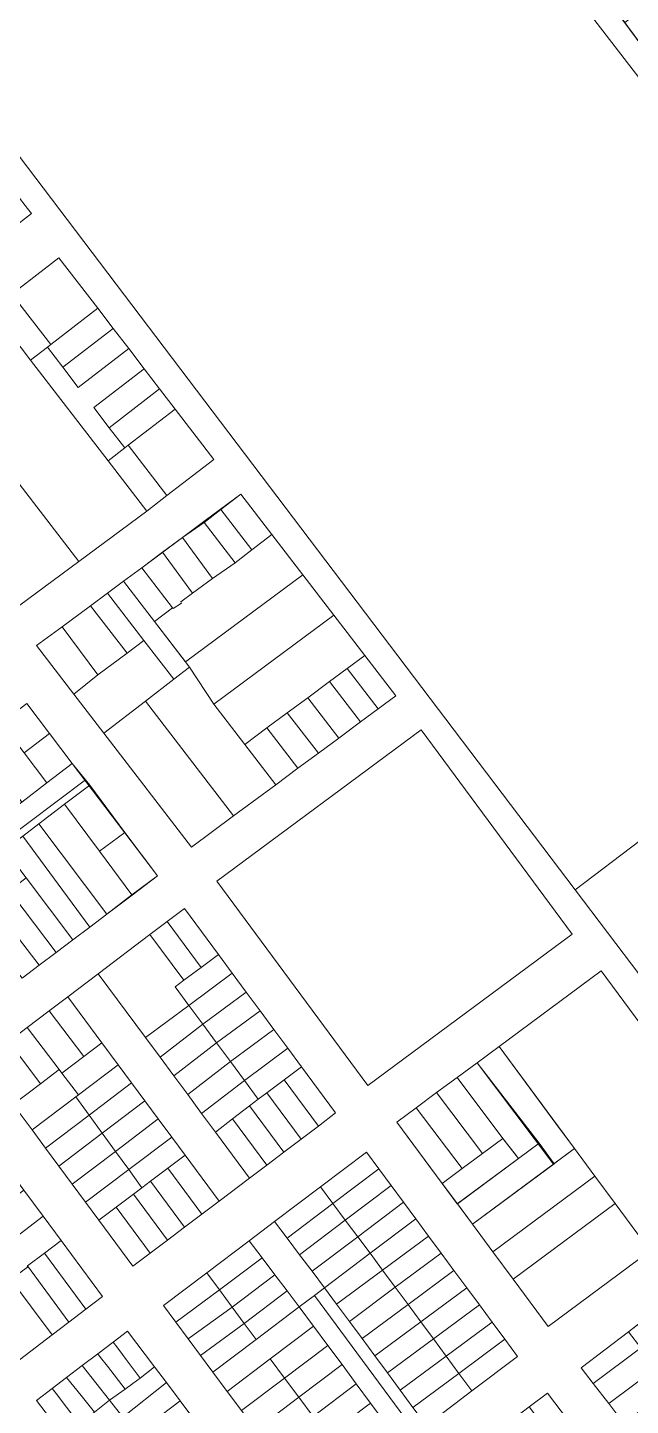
# Model space of a CAD drawing. Header units: metres. Extents: x 3873 to 16340, y -5213 to 3289.
# Drawn here: x 4727 to 5011, y 1170 to 1820 of the extents above; entities that cross this region are included whole.
import ezdxf

# ---------------------------------------------------------------- set-up
doc = ezdxf.new("R2010")
doc.units = ezdxf.units.M
for name, color, linetype, lineweight, plot in [('CONTEXTO-MANZANAS', 8, 'Continuous', 0, False), ('CONTEXTO-PARCELAS', 9, 'Continuous', 0, False), ('LIMITE-INTERVENCION', 30, 'Continuous', 0, False), ('MANZANAS-PROPUESTAS', 33, 'Continuous', 0, False), ('SECTORES', 1, 'Continuous', 0, False)]:
    doc.layers.add(name, color=color, linetype=linetype, lineweight=lineweight, plot=plot)

msp = doc.modelspace()

# ---------------------------------------------------------------- linework, layer by layer
at = {"layer": 'CONTEXTO-MANZANAS'}
for points in [[(4728.49, 1732.27), (4719.21, 1725.06), (4710.92, 1718.62), (4702.63, 1712.18), (4694.34, 1705.74), (4685.06, 1698.53), (4683.22, 1700.9), (4671.26, 1716.3), (4672.45, 1722.92), (4662.32, 1735.95), (4652.2, 1748.98), (4645.45, 1757.67), (4638.71, 1766.36), (4631.96, 1775.04), (4625.25, 1775.53), (4613.28, 1790.93), (4611.44, 1793.3), (4620.72, 1800.51), (4629.01, 1806.95), (4637.31, 1813.39), (4645.6, 1819.83), (4654.88, 1827.04)], [(4656.72, 1824.67), (4671.44, 1805.72), (4678.19, 1797.03), (4684.94, 1788.34), (4691.68, 1779.65), (4698.43, 1770.97), (4705.18, 1762.28), (4711.93, 1753.59), (4726.65, 1734.64), (4728.49, 1732.27)], [(4677.66, 1663.1), (4709.81, 1686.91), (4719.32, 1694.23), (4741.51, 1711.31), (4759.81, 1687.54), (4767.13, 1678.03), (4774.45, 1668.52), (4781.77, 1659.01), (4789.08, 1649.5), (4796.4, 1639.99), (4814.7, 1616.22), (4792.51, 1599.14), (4783.01, 1591.82), (4750.88, 1568.01), (4718.72, 1544.23), (4645.5, 1639.32), (4677.66, 1663.1)], [(4799.88, 1579.38), (4810.63, 1587.35), (4827.41, 1599.76), (4842.03, 1580.76), (4856.69, 1561.73), (4871.35, 1542.7), (4885.97, 1523.7), (4900.63, 1504.66), (4892.31, 1498.51), (4884, 1492.36), (4873.67, 1484.72), (4864.02, 1477.58), (4854.38, 1470.45), (4843.91, 1462.7), (4824.03, 1447.98), (4804.16, 1433.26), (4762.75, 1487.03), (4748.59, 1505.41), (4730.94, 1528.35), (4743, 1537.27), (4756.38, 1547.18), (4764.42, 1553.14), (4772.02, 1558.77), (4780.59, 1565.11), (4799.88, 1579.38)], [(4726.28, 1501.08), (4737.02, 1486.92), (4747.75, 1472.76), (4753.78, 1464.79), (4757.16, 1460.32), (4788, 1419.63), (4776.03, 1410.6), (4764.06, 1401.54), (4756.1, 1395.51), (4748.1, 1389.48), (4740.13, 1383.48), (4732.16, 1377.45), (4724.16, 1371.41)], [(4887.47, 1320.76), (4816.06, 1417.2), (4912.53, 1488.6), (4983.91, 1392.13), (4887.47, 1320.76)], [(4726.58, 1348.16), (4736.95, 1356), (4745.73, 1362.63), (4760.09, 1373.48), (4784.51, 1391.93), (4792.65, 1398.08), (4800.78, 1404.23), (4816.85, 1382.53), (4823.39, 1373.68), (4829.94, 1364.84), (4836.48, 1356), (4843.02, 1347.16), (4849.57, 1338.32), (4856.11, 1329.48), (4872.19, 1307.76), (4864.05, 1301.61), (4855.91, 1295.46), (4847.77, 1289.32), (4839.63, 1283.17), (4831.49, 1277.02), (4817.13, 1266.17), (4808.99, 1260.03), (4800.85, 1253.88), (4792.71, 1247.73), (4784.57, 1241.59), (4776.44, 1235.45), (4760.38, 1257.14), (4754.07, 1265.66), (4747.76, 1274.18), (4741.45, 1282.7), (4735.14, 1291.22), (4728.84, 1299.74), (4719.91, 1311.79)], [(4938.97, 1331.48), (4949.35, 1339.16), (4997.56, 1374.85), (5068.94, 1278.41), (5020.72, 1242.73), (4972.5, 1207.01), (4956.01, 1229.3), (4946.39, 1242.29), (4936.78, 1255.26), (4927.85, 1267.35), (4918.94, 1279.35), (4901.1, 1303.48), (4910.22, 1310.23), (4919.88, 1317.38), (4929.53, 1324.51), (4938.97, 1331.48)], [(4689, 1319.95), (4707.19, 1295.38), (4715.75, 1283.79), (4724.97, 1271.35), (4734.1, 1259.04), (4742.56, 1247.6), (4762.08, 1221.17), (4754.14, 1215.13), (4746.19, 1209.07), (4738.24, 1203.02), (4722.87, 1191.32), (4714.92, 1185.26), (4706.96, 1179.2), (4690.68, 1166.81)], [(4790.97, 1216.95), (4811.32, 1232.32), (4831.36, 1247.46), (4843.34, 1256.51), (4865.03, 1272.9), (4886.72, 1289.29), (4892.55, 1281.42), (4898.38, 1273.54), (4904.22, 1265.67), (4910.05, 1257.8), (4916.07, 1249.66), (4922.08, 1241.54), (4928.09, 1233.42), (4934.09, 1225.3), (4940.1, 1217.18), (4946.11, 1209.06), (4952.12, 1200.94), (4958.13, 1192.82), (4936.58, 1176.55), (4915.03, 1160.28)], [(4827.71, 1167.29), (4820.98, 1176.38), (4814.27, 1185.45), (4808.44, 1193.33), (4802.62, 1201.2), (4796.79, 1209.07), (4790.97, 1216.95)], [(5014.38, 1153.34), (5008.29, 1161.28), (5001.16, 1170.59), (4993.86, 1180.11), (4988.22, 1187.48), (5010.45, 1204.5), (5021.12, 1212.68)], [(4743.63, 1155.32), (4730.97, 1172.1), (4738.35, 1177.76), (4745.16, 1182.95), (4752.5, 1188.54), (4759.85, 1194.13), (4767.1, 1199.66), (4773.94, 1204.82)], [(4773.94, 1204.82), (4786.66, 1187.95), (4792.25, 1180.54), (4798.78, 1171.88), (4804.81, 1163.88)], [(4972.22, 1175.49), (4988.59, 1154.02), (4995.26, 1145.27), (5001.93, 1136.53), (5008.6, 1127.78), (5015.27, 1119.03), (5021.94, 1110.28), (5028.62, 1101.53), (5044.99, 1080.06), (5032.98, 1071.06), (5023.38, 1063.86), (5013.78, 1056.66), (5001.78, 1047.67), (4985.41, 1069.14), (4978.74, 1077.88), (4972.07, 1086.63), (4955.87, 1107.89), (4945.38, 1121.64), (4929.01, 1143.11), (4937.65, 1149.59), (4946.29, 1156.07), (4954.94, 1162.54), (4963.58, 1169.02), (4972.22, 1175.49)]]:
    msp.add_lwpolyline(points, dxfattribs=at)
at = {"layer": 'CONTEXTO-PARCELAS'}
for points in [[(5433.14, 1255.28), (5367.5, 1248.71), (5355.98, 1237.96), (5237.54, 1399.27), (5138.81, 1529.45), (4985.3, 1413.03), (4669.36, 1829.58), (4872.95, 1981.11), (5433.14, 1255.28)], [(5433.14, 1255.28), (5367.5, 1248.71), (5355.98, 1237.96), (5237.54, 1399.27), (5138.81, 1529.45), (4985.3, 1413.03), (4669.36, 1829.58), (4872.95, 1981.11), (5433.14, 1255.28)], [(5433.14, 1255.28), (5367.5, 1248.71), (5355.98, 1237.96), (5237.54, 1399.27), (5138.81, 1529.45), (4985.3, 1413.03), (4669.36, 1829.58), (4872.95, 1981.11), (5433.14, 1255.28)], [(4719.32, 1694.23), (4741.51, 1711.31), (4759.81, 1687.54), (4737.62, 1670.46), (4719.32, 1694.23)], [(4719.32, 1694.23), (4741.51, 1711.31), (4759.81, 1687.54), (4737.62, 1670.46), (4719.32, 1694.23)], [(4719.32, 1694.23), (4737.62, 1670.46), (4736.03, 1669.24), (4728.11, 1663.14), (4709.81, 1686.92), (4719.32, 1694.23)], [(4719.32, 1694.23), (4737.62, 1670.46), (4736.03, 1669.24), (4728.11, 1663.14), (4709.81, 1686.92), (4719.32, 1694.23)], [(4677.66, 1663.1), (4709.81, 1686.91), (4728.11, 1663.14), (4764.71, 1615.6), (4783.01, 1591.82), (4750.88, 1568.01), (4677.66, 1663.1)], [(4677.66, 1663.1), (4709.81, 1686.91), (4728.11, 1663.14), (4764.71, 1615.6), (4783.01, 1591.82), (4750.88, 1568.01), (4677.66, 1663.1)], [(4767.13, 1678.03), (4743.35, 1659.73), (4736.03, 1669.24), (4737.62, 1670.46), (4759.81, 1687.54), (4767.13, 1678.03)], [(4767.13, 1678.03), (4743.35, 1659.73), (4736.03, 1669.24), (4737.62, 1670.46), (4759.81, 1687.54), (4767.13, 1678.03)], [(4774.45, 1668.52), (4750.67, 1650.22), (4743.35, 1659.73), (4767.13, 1678.03), (4774.45, 1668.52)], [(4774.45, 1668.52), (4750.67, 1650.22), (4743.35, 1659.73), (4767.13, 1678.03), (4774.45, 1668.52)], [(4781.77, 1659.01), (4757.99, 1640.71), (4765.31, 1631.2), (4772.63, 1621.69), (4764.71, 1615.6), (4728.11, 1663.14), (4736.03, 1669.24), (4743.35, 1659.73), (4750.67, 1650.22), (4774.45, 1668.52), (4781.77, 1659.01)], [(4781.77, 1659.01), (4757.99, 1640.71), (4765.31, 1631.2), (4772.63, 1621.69), (4764.71, 1615.6), (4728.11, 1663.14), (4736.03, 1669.24), (4743.35, 1659.73), (4750.67, 1650.22), (4774.45, 1668.52), (4781.77, 1659.01)], [(4718.72, 1544.23), (4645.5, 1639.32), (4677.66, 1663.1), (4750.88, 1568.01), (4718.72, 1544.23)], [(4718.72, 1544.23), (4645.5, 1639.32), (4677.66, 1663.1), (4750.88, 1568.01), (4718.72, 1544.23)], [(4789.08, 1649.5), (4765.31, 1631.2), (4757.99, 1640.71), (4781.77, 1659.01), (4789.08, 1649.5)], [(4789.08, 1649.5), (4765.31, 1631.2), (4757.99, 1640.71), (4781.77, 1659.01), (4789.08, 1649.5)], [(4796.4, 1639.99), (4774.22, 1622.91), (4772.63, 1621.69), (4765.31, 1631.2), (4789.08, 1649.5), (4796.4, 1639.99)], [(4796.4, 1639.99), (4774.22, 1622.91), (4772.63, 1621.69), (4765.31, 1631.2), (4789.08, 1649.5), (4796.4, 1639.99)], [(4774.22, 1622.91), (4796.4, 1639.99), (4814.7, 1616.22), (4792.51, 1599.14), (4774.22, 1622.91)], [(4774.22, 1622.91), (4796.4, 1639.99), (4814.7, 1616.22), (4792.51, 1599.14), (4774.22, 1622.91)], [(4774.22, 1622.91), (4792.51, 1599.14), (4783.01, 1591.82), (4764.71, 1615.6), (4772.63, 1621.69), (4774.22, 1622.91)], [(4774.22, 1622.91), (4792.51, 1599.14), (4783.01, 1591.82), (4764.71, 1615.6), (4772.63, 1621.69), (4774.22, 1622.91)], [(4818, 1592.52), (4827.4, 1599.76), (4842.05, 1580.74), (4832.64, 1573.5), (4818, 1592.52)], [(4818, 1592.52), (4827.4, 1599.76), (4842.05, 1580.74), (4832.64, 1573.5), (4818, 1592.52)], [(4810.08, 1586.42), (4818, 1592.52), (4832.64, 1573.5), (4824.72, 1567.4), (4810.08, 1586.42)], [(4810.08, 1586.42), (4818, 1592.52), (4832.64, 1573.5), (4824.72, 1567.4), (4810.08, 1586.42)], [(4804.65, 1553.08), (4814.06, 1560.04), (4824.72, 1567.4), (4832.64, 1573.5), (4842.05, 1580.74), (4856.69, 1561.73), (4801.29, 1520.74), (4786.64, 1539.77), (4795.22, 1546.1), (4795.44, 1545.79), (4799.41, 1548.45), (4799.06, 1548.95), (4804.65, 1553.08)], [(4804.65, 1553.08), (4814.06, 1560.04), (4824.72, 1567.4), (4832.64, 1573.5), (4842.05, 1580.74), (4856.69, 1561.73), (4801.29, 1520.74), (4786.64, 1539.77), (4795.22, 1546.1), (4795.44, 1545.79), (4799.41, 1548.45), (4799.06, 1548.95), (4804.65, 1553.08)], [(4814.06, 1560.04), (4799.88, 1579.38), (4810.08, 1586.42), (4824.72, 1567.4), (4814.06, 1560.04)], [(4814.06, 1560.04), (4799.88, 1579.38), (4810.08, 1586.42), (4824.72, 1567.4), (4814.06, 1560.04)], [(4804.65, 1553.08), (4790.46, 1572.42), (4799.88, 1579.38), (4814.06, 1560.04), (4804.65, 1553.08)], [(4804.65, 1553.08), (4790.46, 1572.42), (4799.88, 1579.38), (4814.06, 1560.04), (4804.65, 1553.08)], [(4795.44, 1545.79), (4795.22, 1546.1), (4780.59, 1565.11), (4790.46, 1572.42), (4804.65, 1553.08), (4799.06, 1548.95), (4799.41, 1548.45), (4795.44, 1545.79)], [(4795.44, 1545.79), (4795.22, 1546.1), (4780.59, 1565.11), (4790.46, 1572.42), (4804.65, 1553.08), (4799.06, 1548.95), (4799.41, 1548.45), (4795.44, 1545.79)], [(4780.59, 1565.11), (4795.22, 1546.1), (4786.64, 1539.77), (4772.02, 1558.77), (4780.59, 1565.11)], [(4780.59, 1565.11), (4795.22, 1546.1), (4786.64, 1539.77), (4772.02, 1558.77), (4780.59, 1565.11)], [(4803.24, 1518.2), (4801.29, 1520.74), (4856.69, 1561.73), (4871.35, 1542.7), (4814.63, 1500.73), (4803.24, 1518.2)], [(4803.24, 1518.2), (4801.29, 1520.74), (4856.69, 1561.73), (4871.35, 1542.7), (4814.63, 1500.73), (4803.24, 1518.2)], [(4772.02, 1558.77), (4786.64, 1539.77), (4803.24, 1518.2), (4795.75, 1512.43), (4781.6, 1530.81), (4764.42, 1553.14), (4772.02, 1558.77)], [(4772.02, 1558.77), (4786.64, 1539.77), (4803.24, 1518.2), (4795.75, 1512.43), (4781.6, 1530.81), (4764.42, 1553.14), (4772.02, 1558.77)], [(4764.42, 1553.14), (4781.6, 1530.81), (4773.67, 1524.71), (4756.38, 1547.18), (4764.42, 1553.14)], [(4764.42, 1553.14), (4781.6, 1530.81), (4773.67, 1524.71), (4756.38, 1547.18), (4764.42, 1553.14)], [(4743, 1537.27), (4756.38, 1547.18), (4773.67, 1524.71), (4759.86, 1514.49), (4743, 1537.27)], [(4743, 1537.27), (4756.38, 1547.18), (4773.67, 1524.71), (4759.86, 1514.49), (4743, 1537.27)], [(4829.25, 1481.73), (4814.63, 1500.73), (4871.35, 1542.7), (4885.97, 1523.7), (4877.66, 1517.54), (4869.34, 1511.39), (4859.01, 1503.75), (4849.37, 1496.61), (4839.72, 1489.48), (4829.25, 1481.73)], [(4829.25, 1481.73), (4814.63, 1500.73), (4871.35, 1542.7), (4885.97, 1523.7), (4877.66, 1517.54), (4869.34, 1511.39), (4859.01, 1503.75), (4849.37, 1496.61), (4839.72, 1489.48), (4829.25, 1481.73)], [(4730.94, 1528.35), (4743, 1537.27), (4759.86, 1514.49), (4748.59, 1505.41), (4730.94, 1528.35)], [(4730.94, 1528.35), (4743, 1537.27), (4759.86, 1514.49), (4748.59, 1505.41), (4730.94, 1528.35)], [(4781.6, 1530.81), (4795.75, 1512.43), (4782.34, 1502.11), (4762.75, 1487.03), (4748.59, 1505.41), (4759.86, 1514.49), (4773.67, 1524.71), (4781.6, 1530.81)], [(4781.6, 1530.81), (4795.75, 1512.43), (4782.34, 1502.11), (4762.75, 1487.03), (4748.59, 1505.41), (4759.86, 1514.49), (4773.67, 1524.71), (4781.6, 1530.81)], [(5237.54, 1399.27), (5051.44, 1334.24), (5046.4, 1332.47), (4985.3, 1413.03), (5138.81, 1529.45), (5237.54, 1399.27)], [(5237.54, 1399.27), (5051.44, 1334.24), (5046.4, 1332.47), (4985.3, 1413.03), (5138.81, 1529.45), (5237.54, 1399.27)], [(5237.54, 1399.27), (5051.44, 1334.24), (5046.4, 1332.47), (4985.3, 1413.03), (5138.81, 1529.45), (5237.54, 1399.27)], [(4892.31, 1498.51), (4877.66, 1517.54), (4885.97, 1523.7), (4900.63, 1504.66), (4892.31, 1498.51)], [(4892.31, 1498.51), (4877.66, 1517.54), (4885.97, 1523.7), (4900.63, 1504.66), (4892.31, 1498.51)], [(4814.63, 1500.73), (4829.25, 1481.73), (4843.91, 1462.7), (4824.03, 1447.98), (4782.34, 1502.11), (4795.75, 1512.43), (4803.24, 1518.2), (4814.63, 1500.73)], [(4814.63, 1500.73), (4829.25, 1481.73), (4843.91, 1462.7), (4824.03, 1447.98), (4782.34, 1502.11), (4795.75, 1512.43), (4803.24, 1518.2), (4814.63, 1500.73)], [(4884, 1492.36), (4869.34, 1511.39), (4877.66, 1517.54), (4892.31, 1498.51), (4884, 1492.36)], [(4884, 1492.36), (4869.34, 1511.39), (4877.66, 1517.54), (4892.31, 1498.51), (4884, 1492.36)], [(4873.67, 1484.72), (4859.01, 1503.75), (4869.34, 1511.39), (4884, 1492.36), (4873.67, 1484.72)], [(4873.67, 1484.72), (4859.01, 1503.75), (4869.34, 1511.39), (4884, 1492.36), (4873.67, 1484.72)], [(4723.94, 1454.51), (4691.82, 1497.45), (4703.5, 1506.29), (4714.37, 1491.95), (4725.11, 1477.79), (4735.85, 1463.63), (4723.94, 1454.51)], [(4723.94, 1454.51), (4691.82, 1497.45), (4703.5, 1506.29), (4714.37, 1491.95), (4725.11, 1477.79), (4735.85, 1463.63), (4723.94, 1454.51)], [(4864.02, 1477.58), (4849.37, 1496.61), (4859.01, 1503.75), (4873.67, 1484.72), (4864.02, 1477.58)], [(4864.02, 1477.58), (4849.37, 1496.61), (4859.01, 1503.75), (4873.67, 1484.72), (4864.02, 1477.58)], [(4714.37, 1491.95), (4726.28, 1501.08), (4737.02, 1486.92), (4725.11, 1477.79), (4714.37, 1491.95)], [(4714.37, 1491.95), (4726.28, 1501.08), (4737.02, 1486.92), (4725.11, 1477.79), (4714.37, 1491.95)], [(4804.16, 1433.26), (4762.75, 1487.03), (4782.34, 1502.11), (4824.03, 1447.98), (4804.16, 1433.26)], [(4804.16, 1433.26), (4762.75, 1487.03), (4782.34, 1502.11), (4824.03, 1447.98), (4804.16, 1433.26)], [(4854.38, 1470.45), (4839.72, 1489.48), (4849.37, 1496.61), (4864.02, 1477.58), (4854.38, 1470.45)], [(4854.38, 1470.45), (4839.72, 1489.48), (4849.37, 1496.61), (4864.02, 1477.58), (4854.38, 1470.45)], [(4829.25, 1481.73), (4839.72, 1489.48), (4854.38, 1470.45), (4843.91, 1462.7), (4829.25, 1481.73)], [(4829.25, 1481.73), (4839.72, 1489.48), (4854.38, 1470.45), (4843.91, 1462.7), (4829.25, 1481.73)], [(4735.85, 1463.63), (4725.11, 1477.79), (4737.02, 1486.92), (4747.75, 1472.76), (4735.85, 1463.63)], [(4735.85, 1463.63), (4725.11, 1477.79), (4737.02, 1486.92), (4747.75, 1472.76), (4735.85, 1463.63)], [(4887.47, 1320.76), (4816.06, 1417.2), (4912.53, 1488.6), (4983.91, 1392.13), (4887.47, 1320.76)], [(4887.47, 1320.76), (4816.06, 1417.2), (4912.53, 1488.6), (4983.91, 1392.13), (4887.47, 1320.76)], [(4708, 1442.57), (4712.06, 1445.54), (4716.81, 1449.04), (4723.94, 1454.51), (4735.85, 1463.63), (4747.75, 1472.76), (4754.04, 1464.99), (4713.94, 1434.73), (4708, 1442.57)], [(4708, 1442.57), (4712.06, 1445.54), (4716.81, 1449.04), (4723.94, 1454.51), (4735.85, 1463.63), (4747.75, 1472.76), (4754.04, 1464.99), (4713.94, 1434.73), (4708, 1442.57)], [(4744.14, 1453.48), (4732, 1444.16), (4724.38, 1438.38), (4715.97, 1432.04), (4713.94, 1434.73), (4754.04, 1464.99), (4756.17, 1462.43), (4744.14, 1453.48)], [(4744.14, 1453.48), (4732, 1444.16), (4724.38, 1438.38), (4715.97, 1432.04), (4713.94, 1434.73), (4754.04, 1464.99), (4756.17, 1462.43), (4744.14, 1453.48)], [(4744.14, 1453.48), (4756.17, 1462.43), (4772.7, 1440.21), (4760.66, 1431.26), (4744.14, 1453.48)], [(4744.14, 1453.48), (4756.17, 1462.43), (4772.7, 1440.21), (4760.66, 1431.26), (4744.14, 1453.48)], [(4744.14, 1453.48), (4760.66, 1431.26), (4775.96, 1410.68), (4764.06, 1401.54), (4732, 1444.16), (4744.14, 1453.48)], [(4744.14, 1453.48), (4760.66, 1431.26), (4775.96, 1410.68), (4764.06, 1401.54), (4732, 1444.16), (4744.14, 1453.48)], [(4756.1, 1395.51), (4724.38, 1438.38), (4732, 1444.16), (4764.06, 1401.54), (4756.1, 1395.51)], [(4756.1, 1395.51), (4724.38, 1438.38), (4732, 1444.16), (4764.06, 1401.54), (4756.1, 1395.51)], [(4715.97, 1432.04), (4724.38, 1438.38), (4756.1, 1395.51), (4748.1, 1389.48), (4725.97, 1418.76), (4715.97, 1432.04)], [(4715.97, 1432.04), (4724.38, 1438.38), (4756.1, 1395.51), (4748.1, 1389.48), (4725.97, 1418.76), (4715.97, 1432.04)], [(4760.66, 1431.26), (4772.7, 1440.21), (4788, 1419.63), (4775.96, 1410.68), (4760.66, 1431.26)], [(4760.66, 1431.26), (4772.7, 1440.21), (4788, 1419.63), (4775.96, 1410.68), (4760.66, 1431.26)], [(4740.13, 1383.48), (4725.06, 1403.54), (4718.13, 1412.6), (4725.97, 1418.76), (4748.1, 1389.48), (4740.13, 1383.48)], [(4740.13, 1383.48), (4725.06, 1403.54), (4718.13, 1412.6), (4725.97, 1418.76), (4748.1, 1389.48), (4740.13, 1383.48)], [(4707.91, 1409.35), (4713.13, 1413.35), (4715.91, 1415.57), (4718.13, 1412.6), (4725.06, 1403.54), (4740.13, 1383.48), (4732.16, 1377.45), (4715.1, 1399.76), (4707.91, 1409.35)], [(4707.91, 1409.35), (4713.13, 1413.35), (4715.91, 1415.57), (4718.13, 1412.6), (4725.06, 1403.54), (4740.13, 1383.48), (4732.16, 1377.45), (4715.1, 1399.76), (4707.91, 1409.35)], [(4715.1, 1399.76), (4732.16, 1377.45), (4724.16, 1371.41), (4699.94, 1403.38), (4707.91, 1409.35), (4715.1, 1399.76)], [(4715.1, 1399.76), (4732.16, 1377.45), (4724.16, 1371.41), (4699.94, 1403.38), (4707.91, 1409.35), (4715.1, 1399.76)], [(4808.65, 1376.46), (4792.65, 1398.08), (4800.78, 1404.23), (4816.85, 1382.53), (4808.65, 1376.46)], [(4808.65, 1376.46), (4792.65, 1398.08), (4800.78, 1404.23), (4816.85, 1382.53), (4808.65, 1376.46)], [(4782.4, 1343.34), (4760.09, 1373.48), (4784.51, 1391.93), (4800.45, 1370.39), (4796.35, 1367.35), (4802.9, 1358.51), (4782.4, 1343.34)], [(4782.4, 1343.34), (4760.09, 1373.48), (4784.51, 1391.93), (4800.45, 1370.39), (4796.35, 1367.35), (4802.9, 1358.51), (4782.4, 1343.34)], [(4784.51, 1391.93), (4792.65, 1398.08), (4808.65, 1376.46), (4800.45, 1370.39), (4784.51, 1391.93)], [(4784.51, 1391.93), (4792.65, 1398.08), (4808.65, 1376.46), (4800.45, 1370.39), (4784.51, 1391.93)], [(4796.35, 1367.35), (4800.45, 1370.39), (4808.65, 1376.46), (4816.85, 1382.53), (4823.39, 1373.68), (4802.9, 1358.51), (4796.35, 1367.35)], [(4796.35, 1367.35), (4800.45, 1370.39), (4808.65, 1376.46), (4816.85, 1382.53), (4823.39, 1373.68), (4802.9, 1358.51), (4796.35, 1367.35)], [(4745.73, 1362.63), (4760.09, 1373.48), (4782.4, 1343.34), (4789.25, 1334.09), (4795.8, 1325.25), (4802.34, 1316.41), (4808.88, 1307.57), (4815.43, 1298.72), (4831.49, 1277.02), (4817.13, 1266.17), (4801.07, 1287.88), (4794.76, 1296.4), (4788.45, 1304.92), (4782.15, 1313.44), (4775.84, 1321.96), (4769.53, 1330.48), (4761.79, 1340.93), (4745.73, 1362.63)], [(4745.73, 1362.63), (4760.09, 1373.48), (4782.4, 1343.34), (4789.25, 1334.09), (4795.8, 1325.25), (4802.34, 1316.41), (4808.88, 1307.57), (4815.43, 1298.72), (4831.49, 1277.02), (4817.13, 1266.17), (4801.07, 1287.88), (4794.76, 1296.4), (4788.45, 1304.92), (4782.15, 1313.44), (4775.84, 1321.96), (4769.53, 1330.48), (4761.79, 1340.93), (4745.73, 1362.63)], [(4809.44, 1349.67), (4802.9, 1358.51), (4823.39, 1373.68), (4829.94, 1364.84), (4809.44, 1349.67)], [(4809.44, 1349.67), (4802.9, 1358.51), (4823.39, 1373.68), (4829.94, 1364.84), (4809.44, 1349.67)], [(5020.72, 1242.73), (5004.22, 1264.96), (4994.62, 1277.95), (4985.02, 1290.94), (4978.44, 1299.85), (4949.35, 1339.16), (4997.56, 1374.85), (5068.94, 1278.41), (5020.72, 1242.73)], [(5020.72, 1242.73), (5004.22, 1264.96), (4994.62, 1277.95), (4985.02, 1290.94), (4978.44, 1299.85), (4949.35, 1339.16), (4997.56, 1374.85), (5068.94, 1278.41), (5020.72, 1242.73)], [(4736.95, 1356), (4745.73, 1362.63), (4761.79, 1340.93), (4753.23, 1334.46), (4736.95, 1356)], [(4736.95, 1356), (4745.73, 1362.63), (4761.79, 1340.93), (4753.23, 1334.46), (4736.95, 1356)], [(4809.44, 1349.67), (4829.94, 1364.84), (4836.48, 1356), (4815.98, 1340.83), (4809.44, 1349.67)], [(4809.44, 1349.67), (4829.94, 1364.84), (4836.48, 1356), (4815.98, 1340.83), (4809.44, 1349.67)], [(4742.86, 1326.62), (4741.65, 1328.22), (4726.58, 1348.16), (4736.95, 1356), (4753.23, 1334.46), (4742.86, 1326.62)], [(4742.86, 1326.62), (4741.65, 1328.22), (4726.58, 1348.16), (4736.95, 1356), (4753.23, 1334.46), (4742.86, 1326.62)], [(4789.25, 1334.09), (4782.4, 1343.34), (4802.9, 1358.51), (4809.44, 1349.67), (4789.25, 1334.09)], [(4789.25, 1334.09), (4782.4, 1343.34), (4802.9, 1358.51), (4809.44, 1349.67), (4789.25, 1334.09)], [(4815.98, 1340.83), (4836.48, 1356), (4843.02, 1347.16), (4822.53, 1331.99), (4815.98, 1340.83)], [(4815.98, 1340.83), (4836.48, 1356), (4843.02, 1347.16), (4822.53, 1331.99), (4815.98, 1340.83)], [(4717.81, 1341.53), (4726.58, 1348.16), (4741.65, 1328.22), (4732.88, 1321.59), (4717.81, 1341.53)], [(4717.81, 1341.53), (4726.58, 1348.16), (4741.65, 1328.22), (4732.88, 1321.59), (4717.81, 1341.53)], [(4795.8, 1325.25), (4789.25, 1334.09), (4809.44, 1349.67), (4815.98, 1340.83), (4795.8, 1325.25)], [(4795.8, 1325.25), (4789.25, 1334.09), (4809.44, 1349.67), (4815.98, 1340.83), (4795.8, 1325.25)], [(4829.07, 1323.15), (4822.53, 1331.99), (4843.02, 1347.16), (4849.57, 1338.32), (4829.07, 1323.15)], [(4829.07, 1323.15), (4822.53, 1331.99), (4843.02, 1347.16), (4849.57, 1338.32), (4829.07, 1323.15)], [(4719.91, 1311.79), (4705.03, 1331.88), (4717.81, 1341.53), (4732.88, 1321.59), (4719.91, 1311.79)], [(4719.91, 1311.79), (4705.03, 1331.88), (4717.81, 1341.53), (4732.88, 1321.59), (4719.91, 1311.79)], [(4750.69, 1316.25), (4742.86, 1326.62), (4753.23, 1334.46), (4761.79, 1340.93), (4769.53, 1330.48), (4750.69, 1316.25)], [(4750.69, 1316.25), (4742.86, 1326.62), (4753.23, 1334.46), (4761.79, 1340.93), (4769.53, 1330.48), (4750.69, 1316.25)], [(4802.34, 1316.41), (4795.8, 1325.25), (4815.98, 1340.83), (4822.53, 1331.99), (4802.34, 1316.41)], [(4802.34, 1316.41), (4795.8, 1325.25), (4815.98, 1340.83), (4822.53, 1331.99), (4802.34, 1316.41)], [(4829.07, 1323.15), (4849.57, 1338.32), (4856.11, 1329.48), (4847.92, 1323.41), (4839.72, 1317.34), (4835.62, 1314.31), (4829.07, 1323.15)], [(4829.07, 1323.15), (4849.57, 1338.32), (4856.11, 1329.48), (4847.92, 1323.41), (4839.72, 1317.34), (4835.62, 1314.31), (4829.07, 1323.15)], [(4938.97, 1331.48), (4949.35, 1339.16), (4985.02, 1290.94), (4975.15, 1283.62), (4938.97, 1331.48)], [(4938.97, 1331.48), (4949.35, 1339.16), (4985.02, 1290.94), (4975.15, 1283.62), (4938.97, 1331.48)], [(4728.84, 1299.74), (4719.91, 1311.79), (4732.88, 1321.59), (4741.65, 1328.22), (4742.86, 1326.62), (4750.69, 1316.25), (4749.49, 1315.35), (4728.84, 1299.74)], [(4728.84, 1299.74), (4719.91, 1311.79), (4732.88, 1321.59), (4741.65, 1328.22), (4742.86, 1326.62), (4750.69, 1316.25), (4749.49, 1315.35), (4728.84, 1299.74)], [(4755.75, 1306.77), (4749.49, 1315.35), (4750.69, 1316.25), (4769.53, 1330.48), (4775.84, 1321.96), (4755.75, 1306.77)], [(4755.75, 1306.77), (4749.49, 1315.35), (4750.69, 1316.25), (4769.53, 1330.48), (4775.84, 1321.96), (4755.75, 1306.77)], [(4808.88, 1307.57), (4802.34, 1316.41), (4822.53, 1331.99), (4829.07, 1323.15), (4808.88, 1307.57)], [(4808.88, 1307.57), (4802.34, 1316.41), (4822.53, 1331.99), (4829.07, 1323.15), (4808.88, 1307.57)], [(4847.92, 1323.41), (4856.11, 1329.48), (4872.19, 1307.76), (4864.05, 1301.61), (4847.92, 1323.41)], [(4847.92, 1323.41), (4856.11, 1329.48), (4872.19, 1307.76), (4864.05, 1301.61), (4847.92, 1323.41)], [(4951.21, 1295.76), (4929.53, 1324.51), (4938.97, 1331.48), (4968.25, 1293.45), (4958.53, 1286.25), (4956.5, 1288.91), (4951.21, 1295.76)], [(4951.21, 1295.76), (4929.53, 1324.51), (4938.97, 1331.48), (4968.25, 1293.45), (4958.53, 1286.25), (4956.5, 1288.91), (4951.21, 1295.76)], [(4761.99, 1298.21), (4755.75, 1306.77), (4775.84, 1321.96), (4782.15, 1313.44), (4761.99, 1298.21)], [(4761.99, 1298.21), (4755.75, 1306.77), (4775.84, 1321.96), (4782.15, 1313.44), (4761.99, 1298.21)], [(4815.43, 1298.72), (4808.88, 1307.57), (4829.07, 1323.15), (4835.62, 1314.31), (4831.58, 1311.19), (4823.5, 1304.95), (4815.43, 1298.72)], [(4815.43, 1298.72), (4808.88, 1307.57), (4829.07, 1323.15), (4835.62, 1314.31), (4831.58, 1311.19), (4823.5, 1304.95), (4815.43, 1298.72)], [(4839.72, 1317.34), (4847.92, 1323.41), (4864.05, 1301.61), (4855.91, 1295.46), (4839.72, 1317.34)], [(4839.72, 1317.34), (4847.92, 1323.41), (4864.05, 1301.61), (4855.91, 1295.46), (4839.72, 1317.34)], [(4941.58, 1288.64), (4919.88, 1317.38), (4929.53, 1324.51), (4951.21, 1295.76), (4941.58, 1288.64)], [(4941.58, 1288.64), (4919.88, 1317.38), (4929.53, 1324.51), (4951.21, 1295.76), (4941.58, 1288.64)], [(4728.84, 1299.74), (4749.5, 1315.35), (4755.75, 1306.77), (4735.14, 1291.22), (4728.84, 1299.74)], [(4728.84, 1299.74), (4749.5, 1315.35), (4755.75, 1306.77), (4735.14, 1291.22), (4728.84, 1299.74)], [(4728.84, 1299.74), (4749.5, 1315.35), (4755.75, 1306.77), (4735.14, 1291.22), (4728.84, 1299.74)], [(4831.58, 1311.19), (4835.62, 1314.31), (4839.72, 1317.34), (4855.91, 1295.46), (4847.77, 1289.32), (4831.58, 1311.19)], [(4831.58, 1311.19), (4835.62, 1314.31), (4839.72, 1317.34), (4855.91, 1295.46), (4847.77, 1289.32), (4831.58, 1311.19)], [(4931.91, 1281.5), (4910.22, 1310.23), (4919.88, 1317.38), (4941.58, 1288.64), (4931.91, 1281.5)], [(4931.91, 1281.5), (4910.22, 1310.23), (4919.88, 1317.38), (4941.58, 1288.64), (4931.91, 1281.5)], [(4768.23, 1289.64), (4761.99, 1298.21), (4782.15, 1313.44), (4788.45, 1304.92), (4768.23, 1289.64)], [(4768.23, 1289.64), (4761.99, 1298.21), (4782.15, 1313.44), (4788.45, 1304.92), (4768.23, 1289.64)], [(4839.63, 1283.17), (4823.5, 1304.95), (4831.58, 1311.19), (4847.77, 1289.32), (4839.63, 1283.17)], [(4839.63, 1283.17), (4823.5, 1304.95), (4831.58, 1311.19), (4847.77, 1289.32), (4839.63, 1283.17)], [(4922.5, 1274.53), (4901.1, 1303.48), (4910.22, 1310.23), (4931.91, 1281.5), (4922.5, 1274.53)], [(4922.5, 1274.53), (4901.1, 1303.48), (4910.22, 1310.23), (4931.91, 1281.5), (4922.5, 1274.53)], [(4735.14, 1291.22), (4755.75, 1306.77), (4761.99, 1298.21), (4741.45, 1282.7), (4735.14, 1291.22)], [(4735.14, 1291.22), (4755.75, 1306.77), (4761.99, 1298.21), (4741.45, 1282.7), (4735.14, 1291.22)], [(4774.48, 1281.08), (4768.23, 1289.64), (4788.45, 1304.92), (4794.76, 1296.4), (4774.48, 1281.08)], [(4774.48, 1281.08), (4768.23, 1289.64), (4788.45, 1304.92), (4794.76, 1296.4), (4774.48, 1281.08)], [(4815.43, 1298.72), (4823.5, 1304.95), (4839.63, 1283.17), (4831.49, 1277.02), (4815.43, 1298.72)], [(4815.43, 1298.72), (4823.5, 1304.95), (4839.63, 1283.17), (4831.49, 1277.02), (4815.43, 1298.72)], [(4747.76, 1274.18), (4741.45, 1282.7), (4761.99, 1298.21), (4768.23, 1289.64), (4747.76, 1274.18)], [(4747.76, 1274.18), (4741.45, 1282.7), (4761.99, 1298.21), (4768.23, 1289.64), (4747.76, 1274.18)], [(4780.72, 1272.51), (4774.48, 1281.08), (4794.76, 1296.4), (4801.07, 1287.88), (4792.93, 1281.73), (4784.79, 1275.58), (4780.72, 1272.51)], [(4780.72, 1272.51), (4774.48, 1281.08), (4794.76, 1296.4), (4801.07, 1287.88), (4792.93, 1281.73), (4784.79, 1275.58), (4780.72, 1272.51)], [(4922.52, 1274.54), (4931.92, 1281.51), (4941.58, 1288.67), (4951.2, 1295.79), (4958.53, 1286.25), (4929.65, 1264.9), (4922.52, 1274.54)], [(4922.52, 1274.54), (4931.92, 1281.51), (4941.58, 1288.67), (4951.2, 1295.79), (4958.53, 1286.25), (4929.65, 1264.9), (4922.52, 1274.54)], [(4747.76, 1274.18), (4768.23, 1289.64), (4774.48, 1281.08), (4754.07, 1265.66), (4747.76, 1274.18)], [(4747.76, 1274.18), (4768.23, 1289.64), (4774.48, 1281.08), (4754.07, 1265.66), (4747.76, 1274.18)], [(4808.99, 1260.03), (4792.93, 1281.73), (4801.07, 1287.88), (4817.13, 1266.17), (4808.99, 1260.03)], [(4808.99, 1260.03), (4792.93, 1281.73), (4801.07, 1287.88), (4817.13, 1266.17), (4808.99, 1260.03)], [(4892.55, 1281.42), (4870.9, 1265.06), (4865.03, 1272.9), (4886.72, 1289.29), (4892.55, 1281.42)], [(4892.55, 1281.42), (4870.9, 1265.06), (4865.03, 1272.9), (4886.72, 1289.29), (4892.55, 1281.42)], [(4936.79, 1255.25), (4929.67, 1264.91), (4958.5, 1286.24), (4968.25, 1293.45), (4975.4, 1283.8), (4936.79, 1255.25)], [(4936.79, 1255.25), (4929.67, 1264.91), (4958.5, 1286.24), (4968.25, 1293.45), (4975.4, 1283.8), (4936.79, 1255.25)], [(4985.02, 1290.94), (4994.62, 1277.95), (4946.39, 1242.29), (4936.78, 1255.26), (4985.02, 1290.94)], [(4985.02, 1290.94), (4994.62, 1277.95), (4946.39, 1242.29), (4936.78, 1255.26), (4985.02, 1290.94)], [(4784.79, 1275.58), (4792.93, 1281.73), (4808.99, 1260.03), (4800.85, 1253.88), (4784.79, 1275.58)], [(4784.79, 1275.58), (4792.93, 1281.73), (4808.99, 1260.03), (4800.85, 1253.88), (4784.79, 1275.58)], [(4898.38, 1273.54), (4876.77, 1257.21), (4870.9, 1265.06), (4892.55, 1281.42), (4898.38, 1273.54)], [(4898.38, 1273.54), (4876.77, 1257.21), (4870.9, 1265.06), (4892.55, 1281.42), (4898.38, 1273.54)], [(4754.07, 1265.66), (4774.48, 1281.08), (4780.72, 1272.51), (4776.65, 1269.44), (4768.51, 1263.29), (4760.38, 1257.14), (4754.07, 1265.66)], [(4754.07, 1265.66), (4774.48, 1281.08), (4780.72, 1272.51), (4776.65, 1269.44), (4768.51, 1263.29), (4760.38, 1257.14), (4754.07, 1265.66)], [(4792.71, 1247.73), (4776.65, 1269.44), (4780.72, 1272.51), (4784.79, 1275.58), (4800.85, 1253.88), (4792.71, 1247.73)], [(4792.71, 1247.73), (4776.65, 1269.44), (4780.72, 1272.51), (4784.79, 1275.58), (4800.85, 1253.88), (4792.71, 1247.73)], [(5004.22, 1264.96), (4956.01, 1229.3), (4946.39, 1242.29), (4994.62, 1277.95), (5004.22, 1264.96)], [(5004.22, 1264.96), (4956.01, 1229.3), (4946.39, 1242.29), (4994.62, 1277.95), (5004.22, 1264.96)], [(4724.97, 1271.35), (4734.1, 1259.04), (4710.1, 1240.82), (4700.97, 1253.07), (4724.97, 1271.35)], [(4724.97, 1271.35), (4734.1, 1259.04), (4710.1, 1240.82), (4700.97, 1253.07), (4724.97, 1271.35)], [(4768.51, 1263.29), (4776.65, 1269.44), (4792.71, 1247.73), (4784.57, 1241.59), (4768.51, 1263.29)], [(4768.51, 1263.29), (4776.65, 1269.44), (4792.71, 1247.73), (4784.57, 1241.59), (4768.51, 1263.29)], [(4870.9, 1265.06), (4849.24, 1248.7), (4843.34, 1256.51), (4865.03, 1272.9), (4870.9, 1265.06)], [(4870.9, 1265.06), (4849.24, 1248.7), (4843.34, 1256.51), (4865.03, 1272.9), (4870.9, 1265.06)], [(4904.22, 1265.67), (4882.63, 1249.37), (4876.77, 1257.21), (4898.38, 1273.54), (4904.22, 1265.67)], [(4904.22, 1265.67), (4882.63, 1249.37), (4876.77, 1257.21), (4898.38, 1273.54), (4904.22, 1265.67)], [(4776.44, 1235.45), (4760.38, 1257.14), (4768.51, 1263.29), (4784.57, 1241.59), (4776.44, 1235.45)], [(4776.44, 1235.45), (4760.38, 1257.14), (4768.51, 1263.29), (4784.57, 1241.59), (4776.44, 1235.45)], [(4876.77, 1257.21), (4855.15, 1240.88), (4849.24, 1248.7), (4870.9, 1265.06), (4876.77, 1257.21)], [(4876.77, 1257.21), (4855.15, 1240.88), (4849.24, 1248.7), (4870.9, 1265.06), (4876.77, 1257.21)], [(4888.5, 1241.53), (4882.63, 1249.37), (4904.22, 1265.67), (4910.05, 1257.8), (4888.5, 1241.53)], [(4888.5, 1241.53), (4882.63, 1249.37), (4904.22, 1265.67), (4910.05, 1257.8), (4888.5, 1241.53)], [(4956.01, 1229.3), (5004.22, 1264.96), (5020.72, 1242.73), (4972.5, 1207.01), (4956.01, 1229.3)], [(4956.01, 1229.3), (5004.22, 1264.96), (5020.72, 1242.73), (4972.5, 1207.01), (4956.01, 1229.3)], [(4718.81, 1229.1), (4710.1, 1240.82), (4734.1, 1259.04), (4742.56, 1247.6), (4734.67, 1241.61), (4726.71, 1235.56), (4726.44, 1235.35), (4726.69, 1235.01), (4718.81, 1229.1)], [(4718.81, 1229.1), (4710.1, 1240.82), (4734.1, 1259.04), (4742.56, 1247.6), (4734.67, 1241.61), (4726.71, 1235.56), (4726.44, 1235.35), (4726.69, 1235.01), (4718.81, 1229.1)], [(4854.97, 1216.21), (4849.23, 1223.81), (4843.49, 1231.4), (4837.42, 1239.43), (4831.36, 1247.46), (4843.34, 1256.51), (4849.24, 1248.7), (4855.15, 1240.88), (4861.05, 1233.07), (4866.96, 1225.25), (4862.15, 1221.63), (4854.97, 1216.21)], [(4854.97, 1216.21), (4849.23, 1223.81), (4843.49, 1231.4), (4837.42, 1239.43), (4831.36, 1247.46), (4843.34, 1256.51), (4849.24, 1248.7), (4855.15, 1240.88), (4861.05, 1233.07), (4866.96, 1225.25), (4862.15, 1221.63), (4854.97, 1216.21)], [(4882.63, 1249.37), (4861.05, 1233.07), (4855.15, 1240.88), (4876.77, 1257.21), (4882.63, 1249.37)], [(4882.63, 1249.37), (4861.05, 1233.07), (4855.15, 1240.88), (4876.77, 1257.21), (4882.63, 1249.37)], [(4916.07, 1249.66), (4894.36, 1233.59), (4888.5, 1241.53), (4910.05, 1257.8), (4916.07, 1249.66)], [(4916.07, 1249.66), (4894.36, 1233.59), (4888.5, 1241.53), (4910.05, 1257.8), (4916.07, 1249.66)], [(4722.87, 1191.32), (4684.78, 1241.32), (4700.69, 1253.45), (4700.97, 1253.07), (4710.1, 1240.82), (4718.81, 1229.1), (4738.24, 1203.02), (4722.87, 1191.32)], [(4722.87, 1191.32), (4684.78, 1241.32), (4700.69, 1253.45), (4700.97, 1253.07), (4710.1, 1240.82), (4718.81, 1229.1), (4738.24, 1203.02), (4722.87, 1191.32)], [(4866.96, 1225.25), (4861.05, 1233.07), (4882.63, 1249.37), (4888.5, 1241.53), (4866.96, 1225.25)], [(4866.96, 1225.25), (4861.05, 1233.07), (4882.63, 1249.37), (4888.5, 1241.53), (4866.96, 1225.25)], [(4922.08, 1241.54), (4900.37, 1225.48), (4894.36, 1233.59), (4916.07, 1249.66), (4922.08, 1241.54)], [(4922.08, 1241.54), (4900.37, 1225.48), (4894.36, 1233.59), (4916.07, 1249.66), (4922.08, 1241.54)], [(4754.14, 1215.13), (4734.67, 1241.61), (4742.56, 1247.6), (4762.08, 1221.17), (4754.14, 1215.13)], [(4754.14, 1215.13), (4734.67, 1241.61), (4742.56, 1247.6), (4762.08, 1221.17), (4754.14, 1215.13)], [(4837.42, 1239.43), (4817.3, 1224.23), (4811.32, 1232.32), (4831.36, 1247.46), (4837.42, 1239.43)], [(4837.42, 1239.43), (4817.3, 1224.23), (4811.32, 1232.32), (4831.36, 1247.46), (4837.42, 1239.43)], [(4746.19, 1209.07), (4726.71, 1235.56), (4734.67, 1241.61), (4754.14, 1215.13), (4746.19, 1209.07)], [(4746.19, 1209.07), (4726.71, 1235.56), (4734.67, 1241.61), (4754.14, 1215.13), (4746.19, 1209.07)], [(4843.49, 1231.4), (4823.29, 1216.13), (4817.3, 1224.23), (4837.42, 1239.43), (4843.49, 1231.4)], [(4843.49, 1231.4), (4823.29, 1216.13), (4817.3, 1224.23), (4837.42, 1239.43), (4843.49, 1231.4)], [(4894.36, 1233.59), (4872.66, 1217.53), (4866.96, 1225.25), (4888.5, 1241.53), (4894.36, 1233.59)], [(4894.36, 1233.59), (4872.66, 1217.53), (4866.96, 1225.25), (4888.5, 1241.53), (4894.36, 1233.59)], [(4928.09, 1233.42), (4906.38, 1217.36), (4900.37, 1225.48), (4922.08, 1241.54), (4928.09, 1233.42)], [(4928.09, 1233.42), (4906.38, 1217.36), (4900.37, 1225.48), (4922.08, 1241.54), (4928.09, 1233.42)], [(4738.24, 1203.02), (4718.81, 1229.1), (4726.69, 1235.01), (4726.44, 1235.35), (4726.71, 1235.56), (4746.19, 1209.07), (4738.24, 1203.02)], [(4738.24, 1203.02), (4718.81, 1229.1), (4726.69, 1235.01), (4726.44, 1235.35), (4726.71, 1235.56), (4746.19, 1209.07), (4738.24, 1203.02)], [(4817.3, 1224.23), (4796.79, 1209.07), (4790.97, 1216.95), (4811.32, 1232.32), (4817.3, 1224.23)], [(4817.3, 1224.23), (4796.79, 1209.07), (4790.97, 1216.95), (4811.32, 1232.32), (4817.3, 1224.23)], [(4849.23, 1223.81), (4828.95, 1208.48), (4823.29, 1216.13), (4843.49, 1231.4), (4849.23, 1223.81)], [(4849.23, 1223.81), (4828.95, 1208.48), (4823.29, 1216.13), (4843.49, 1231.4), (4849.23, 1223.81)], [(4900.37, 1225.48), (4878.67, 1209.42), (4872.66, 1217.53), (4894.36, 1233.59), (4900.37, 1225.48)], [(4900.37, 1225.48), (4878.67, 1209.42), (4872.66, 1217.53), (4894.36, 1233.59), (4900.37, 1225.48)], [(4934.09, 1225.3), (4912.39, 1209.24), (4906.38, 1217.36), (4928.09, 1233.42), (4934.09, 1225.3)], [(4934.09, 1225.3), (4912.39, 1209.24), (4906.38, 1217.36), (4928.09, 1233.42), (4934.09, 1225.3)], [(4823.29, 1216.13), (4802.62, 1201.2), (4796.79, 1209.07), (4817.3, 1224.23), (4823.29, 1216.13)], [(4823.29, 1216.13), (4802.62, 1201.2), (4796.79, 1209.07), (4817.3, 1224.23), (4823.29, 1216.13)], [(4834.61, 1200.83), (4828.95, 1208.48), (4849.23, 1223.81), (4854.97, 1216.21), (4834.61, 1200.83)], [(4834.61, 1200.83), (4828.95, 1208.48), (4849.23, 1223.81), (4854.97, 1216.21), (4834.61, 1200.83)], [(4866.96, 1225.25), (4872.66, 1217.53), (4878.67, 1209.42), (4884.68, 1201.3), (4890.68, 1193.18), (4896.69, 1185.06), (4902.7, 1176.94), (4908.71, 1168.82), (4915.03, 1160.28), (4910.25, 1156.67), (4862.15, 1221.63), (4866.96, 1225.25)], [(4866.96, 1225.25), (4872.66, 1217.53), (4878.67, 1209.42), (4884.68, 1201.3), (4890.68, 1193.18), (4896.69, 1185.06), (4902.7, 1176.94), (4908.71, 1168.82), (4915.03, 1160.28), (4910.25, 1156.67), (4862.15, 1221.63), (4866.96, 1225.25)], [(4906.38, 1217.36), (4884.68, 1201.3), (4878.67, 1209.42), (4900.37, 1225.48), (4906.38, 1217.36)], [(4906.38, 1217.36), (4884.68, 1201.3), (4878.67, 1209.42), (4900.37, 1225.48), (4906.38, 1217.36)], [(4940.1, 1217.18), (4918.4, 1201.12), (4912.39, 1209.24), (4934.09, 1225.3), (4940.1, 1217.18)], [(4940.1, 1217.18), (4918.4, 1201.12), (4912.39, 1209.24), (4934.09, 1225.3), (4940.1, 1217.18)], [(4828.95, 1208.48), (4808.44, 1193.33), (4802.62, 1201.2), (4823.29, 1216.13), (4828.95, 1208.48)], [(4828.95, 1208.48), (4808.44, 1193.33), (4802.62, 1201.2), (4823.29, 1216.13), (4828.95, 1208.48)], [(4814.27, 1185.45), (4834.61, 1200.83), (4854.97, 1216.21), (4861.78, 1207.18), (4841.33, 1191.74), (4820.98, 1176.38), (4814.27, 1185.45)], [(4814.27, 1185.45), (4834.61, 1200.83), (4854.97, 1216.21), (4861.78, 1207.18), (4841.33, 1191.74), (4820.98, 1176.38), (4814.27, 1185.45)], [(4903.07, 1151.24), (4888.62, 1170.82), (4881.91, 1179.91), (4875.2, 1189), (4868.49, 1198.09), (4861.78, 1207.18), (4854.97, 1216.21), (4862.15, 1221.63), (4910.25, 1156.67), (4903.07, 1151.24)], [(4903.07, 1151.24), (4888.62, 1170.82), (4881.91, 1179.91), (4875.2, 1189), (4868.49, 1198.09), (4861.78, 1207.18), (4854.97, 1216.21), (4862.15, 1221.63), (4910.25, 1156.67), (4903.07, 1151.24)], [(4912.39, 1209.24), (4890.68, 1193.18), (4884.68, 1201.3), (4906.38, 1217.36), (4912.39, 1209.24)], [(4912.39, 1209.24), (4890.68, 1193.18), (4884.68, 1201.3), (4906.38, 1217.36), (4912.39, 1209.24)], [(4946.11, 1209.06), (4924.4, 1193), (4918.4, 1201.12), (4940.1, 1217.18), (4946.11, 1209.06)], [(4946.11, 1209.06), (4924.4, 1193), (4918.4, 1201.12), (4940.1, 1217.18), (4946.11, 1209.06)], [(5030.52, 1178.31), (5023.61, 1187.32), (5016.32, 1196.85), (5010.45, 1204.5), (5020.77, 1212.41), (5040.84, 1186.22), (5030.52, 1178.31)], [(5030.52, 1178.31), (5023.61, 1187.32), (5016.32, 1196.85), (5010.45, 1204.5), (5020.77, 1212.41), (5040.84, 1186.22), (5030.52, 1178.31)], [(4773.25, 1191.48), (4771.53, 1193.76), (4768.85, 1197.35), (4767.1, 1199.66), (4773.94, 1204.82), (4786.66, 1187.95), (4779.81, 1182.67), (4773.25, 1191.48)], [(4773.25, 1191.48), (4771.53, 1193.76), (4768.85, 1197.35), (4767.1, 1199.66), (4773.94, 1204.82), (4786.66, 1187.95), (4779.81, 1182.67), (4773.25, 1191.48)], [(4814.27, 1185.45), (4808.44, 1193.33), (4828.95, 1208.48), (4834.61, 1200.83), (4814.27, 1185.45)], [(4814.27, 1185.45), (4808.44, 1193.33), (4828.95, 1208.48), (4834.61, 1200.83), (4814.27, 1185.45)], [(4868.49, 1198.09), (4848.06, 1182.66), (4841.33, 1191.74), (4861.78, 1207.18), (4868.49, 1198.09)], [(4868.49, 1198.09), (4848.06, 1182.66), (4841.33, 1191.74), (4861.78, 1207.18), (4868.49, 1198.09)], [(4918.4, 1201.12), (4896.69, 1185.06), (4890.68, 1193.18), (4912.39, 1209.24), (4918.4, 1201.12)], [(4918.4, 1201.12), (4896.69, 1185.06), (4890.68, 1193.18), (4912.39, 1209.24), (4918.4, 1201.12)], [(4952.12, 1200.94), (4930.41, 1184.88), (4924.4, 1193), (4946.11, 1209.06), (4952.12, 1200.94)], [(4952.12, 1200.94), (4930.41, 1184.88), (4924.4, 1193), (4946.11, 1209.06), (4952.12, 1200.94)], [(4988.22, 1187.48), (5010.45, 1204.5), (5016.32, 1196.85), (4993.86, 1180.11), (4988.22, 1187.48)], [(4988.22, 1187.48), (5010.45, 1204.5), (5016.32, 1196.85), (4993.86, 1180.11), (4988.22, 1187.48)], [(4767.1, 1199.66), (4768.85, 1197.35), (4771.53, 1193.76), (4773.25, 1191.48), (4779.81, 1182.67), (4776.44, 1180.04), (4772.85, 1177.35), (4764.41, 1188.29), (4761.19, 1192.29), (4759.85, 1194.13), (4767.1, 1199.66)], [(4767.1, 1199.66), (4768.85, 1197.35), (4771.53, 1193.76), (4773.25, 1191.48), (4779.81, 1182.67), (4776.44, 1180.04), (4772.85, 1177.35), (4764.41, 1188.29), (4761.19, 1192.29), (4759.85, 1194.13), (4767.1, 1199.66)], [(4767.1, 1199.66), (4768.85, 1197.35), (4771.53, 1193.76), (4773.25, 1191.48), (4779.81, 1182.67), (4776.44, 1180.04), (4772.85, 1177.35), (4764.41, 1188.29), (4761.19, 1192.29), (4759.85, 1194.13), (4767.1, 1199.66)], [(4875.2, 1189), (4854.78, 1173.58), (4848.06, 1182.66), (4868.49, 1198.09), (4875.2, 1189)], [(4875.2, 1189), (4854.78, 1173.58), (4848.06, 1182.66), (4868.49, 1198.09), (4875.2, 1189)], [(4924.4, 1193), (4902.7, 1176.94), (4896.69, 1185.06), (4918.4, 1201.12), (4924.4, 1193)], [(4924.4, 1193), (4902.7, 1176.94), (4896.69, 1185.06), (4918.4, 1201.12), (4924.4, 1193)], [(4958.12, 1192.82), (4936.58, 1176.55), (4930.41, 1184.88), (4952.12, 1200.94), (4958.12, 1192.82)], [(4958.12, 1192.82), (4936.58, 1176.55), (4930.41, 1184.88), (4952.12, 1200.94), (4958.12, 1192.82)], [(4993.86, 1180.11), (5016.32, 1196.85), (5023.61, 1187.32), (5001.16, 1170.59), (4993.86, 1180.11)], [(4993.86, 1180.11), (5016.32, 1196.85), (5023.61, 1187.32), (5001.16, 1170.59), (4993.86, 1180.11)], [(4765.44, 1172.17), (4752.5, 1188.54), (4759.85, 1194.13), (4761.19, 1192.29), (4764.41, 1188.29), (4772.85, 1177.35), (4765.44, 1172.17)], [(4765.44, 1172.17), (4752.5, 1188.54), (4759.85, 1194.13), (4761.19, 1192.29), (4764.41, 1188.29), (4772.85, 1177.35), (4765.44, 1172.17)], [(4765.44, 1172.17), (4752.5, 1188.54), (4759.85, 1194.13), (4761.19, 1192.29), (4764.41, 1188.29), (4772.85, 1177.35), (4765.44, 1172.17)], [(4820.98, 1176.38), (4841.33, 1191.74), (4848.06, 1182.66), (4827.71, 1167.29), (4820.98, 1176.38)], [(4820.98, 1176.38), (4841.33, 1191.74), (4848.06, 1182.66), (4827.71, 1167.29), (4820.98, 1176.38)], [(4930.41, 1184.88), (4908.71, 1168.82), (4902.7, 1176.94), (4924.4, 1193), (4930.41, 1184.88)], [(4930.41, 1184.88), (4908.71, 1168.82), (4902.7, 1176.94), (4924.4, 1193), (4930.41, 1184.88)], [(4752.5, 1188.54), (4765.44, 1172.17), (4758.28, 1166.54), (4752.06, 1174.35), (4745.16, 1182.95), (4752.5, 1188.54)], [(4752.5, 1188.54), (4765.44, 1172.17), (4758.28, 1166.54), (4752.06, 1174.35), (4745.16, 1182.95), (4752.5, 1188.54)], [(4776.44, 1180.04), (4779.81, 1182.67), (4786.66, 1187.95), (4792.25, 1180.54), (4771.66, 1164.26), (4765.44, 1172.17), (4772.85, 1177.35), (4776.44, 1180.04)], [(4776.44, 1180.04), (4779.81, 1182.67), (4786.66, 1187.95), (4792.25, 1180.54), (4771.66, 1164.26), (4765.44, 1172.17), (4772.85, 1177.35), (4776.44, 1180.04)], [(4881.91, 1179.91), (4861.5, 1164.49), (4854.78, 1173.58), (4875.2, 1189), (4881.91, 1179.91)], [(4881.91, 1179.91), (4861.5, 1164.49), (4854.78, 1173.58), (4875.2, 1189), (4881.91, 1179.91)], [(4936.58, 1176.55), (4915.03, 1160.28), (4908.71, 1168.82), (4930.41, 1184.88), (4936.58, 1176.55)], [(4936.58, 1176.55), (4915.03, 1160.28), (4908.71, 1168.82), (4930.41, 1184.88), (4936.58, 1176.55)], [(5001.16, 1170.59), (5023.61, 1187.32), (5030.52, 1178.31), (5029.73, 1177.7), (5008.29, 1161.28), (5001.16, 1170.59)], [(5001.16, 1170.59), (5023.61, 1187.32), (5030.52, 1178.31), (5029.73, 1177.7), (5008.29, 1161.28), (5001.16, 1170.59)], [(4730.97, 1172.1), (4738.35, 1177.76), (4740.19, 1175.29), (4745.03, 1168.92), (4749.91, 1162.48), (4751.03, 1161.01), (4750.28, 1160.48), (4744.03, 1155.6), (4743.63, 1155.32), (4730.97, 1172.1)], [(4730.97, 1172.1), (4738.35, 1177.76), (4740.19, 1175.29), (4745.03, 1168.92), (4749.91, 1162.48), (4751.03, 1161.01), (4750.28, 1160.48), (4744.03, 1155.6), (4743.63, 1155.32), (4730.97, 1172.1)], [(4740.19, 1175.29), (4738.35, 1177.76), (4745.16, 1182.95), (4752.06, 1174.35), (4758.28, 1166.54), (4754.72, 1163.79), (4752.78, 1162.23), (4751.03, 1161.01), (4749.91, 1162.48), (4745.03, 1168.92), (4740.19, 1175.29)], [(4740.19, 1175.29), (4738.35, 1177.76), (4745.16, 1182.95), (4752.06, 1174.35), (4758.28, 1166.54), (4754.72, 1163.79), (4752.78, 1162.23), (4751.03, 1161.01), (4749.91, 1162.48), (4745.03, 1168.92), (4740.19, 1175.29)], [(4740.19, 1175.29), (4738.35, 1177.76), (4745.16, 1182.95), (4752.06, 1174.35), (4758.28, 1166.54), (4754.72, 1163.79), (4752.78, 1162.23), (4751.03, 1161.01), (4749.91, 1162.48), (4745.03, 1168.92), (4740.19, 1175.29)], [(4777.88, 1155.95), (4771.66, 1164.26), (4792.25, 1180.54), (4798.78, 1171.88), (4777.88, 1155.95)], [(4777.88, 1155.95), (4771.66, 1164.26), (4792.25, 1180.54), (4798.78, 1171.88), (4777.88, 1155.95)], [(4777.88, 1155.95), (4771.66, 1164.26), (4792.25, 1180.54), (4798.78, 1171.88), (4777.88, 1155.95)], [(4827.71, 1167.29), (4848.06, 1182.66), (4854.78, 1173.58), (4834.43, 1158.21), (4827.71, 1167.29)], [(4827.71, 1167.29), (4848.06, 1182.66), (4854.78, 1173.58), (4834.43, 1158.21), (4827.71, 1167.29)], [(4888.62, 1170.82), (4878.39, 1163.09), (4868.22, 1155.41), (4861.5, 1164.49), (4881.91, 1179.91), (4888.62, 1170.82)], [(4888.62, 1170.82), (4878.39, 1163.09), (4868.22, 1155.41), (4861.5, 1164.49), (4881.91, 1179.91), (4888.62, 1170.82)], [(4743.63, 1155.32), (4744.03, 1155.6), (4750.28, 1160.48), (4751.03, 1161.01), (4752.78, 1162.23), (4754.72, 1163.79), (4758.28, 1166.54), (4765.44, 1172.17), (4771.66, 1164.26), (4765.1, 1159.04), (4760.72, 1155.6), (4758.1, 1153.76), (4752.03, 1148.98), (4749.66, 1147.32), (4743.63, 1155.32)], [(4743.63, 1155.32), (4744.03, 1155.6), (4750.28, 1160.48), (4751.03, 1161.01), (4752.78, 1162.23), (4754.72, 1163.79), (4758.28, 1166.54), (4765.44, 1172.17), (4771.66, 1164.26), (4765.1, 1159.04), (4760.72, 1155.6), (4758.1, 1153.76), (4752.03, 1148.98), (4749.66, 1147.32), (4743.63, 1155.32)], [(4743.63, 1155.32), (4744.03, 1155.6), (4750.28, 1160.48), (4751.03, 1161.01), (4752.78, 1162.23), (4754.72, 1163.79), (4758.28, 1166.54), (4765.44, 1172.17), (4771.66, 1164.26), (4765.1, 1159.04), (4760.72, 1155.6), (4758.1, 1153.76), (4752.03, 1148.98), (4749.66, 1147.32), (4743.63, 1155.32)], [(4777.88, 1155.95), (4798.78, 1171.88), (4804.81, 1163.88), (4783.85, 1147.95), (4777.88, 1155.95)], [(4777.88, 1155.95), (4798.78, 1171.88), (4804.81, 1163.88), (4783.85, 1147.95), (4777.88, 1155.95)], [(4834.43, 1158.21), (4854.78, 1173.58), (4861.5, 1164.49), (4841.15, 1149.12), (4834.43, 1158.21)], [(4834.43, 1158.21), (4854.78, 1173.58), (4861.5, 1164.49), (4841.15, 1149.12), (4834.43, 1158.21)], [(4892.87, 1143.53), (4878.39, 1163.09), (4888.62, 1170.82), (4903.07, 1151.24), (4892.87, 1143.53)], [(4892.87, 1143.53), (4878.39, 1163.09), (4888.62, 1170.82), (4903.07, 1151.24), (4892.87, 1143.53)], [(4972.22, 1175.49), (4988.59, 1154.02), (4979.95, 1147.55), (4963.58, 1169.02), (4972.22, 1175.49)], [(4972.22, 1175.49), (4988.59, 1154.02), (4979.95, 1147.55), (4963.58, 1169.02), (4972.22, 1175.49)]]:
    msp.add_lwpolyline(points, dxfattribs=at)
at = {"layer": 'LIMITE-INTERVENCION'}
msp.add_lwpolyline([(4233, 2403), (5161, 2895), (5371.2, 2666.4), (5201.5, 2503.2), (5940, 1449), (5446.2, 1232.4), (4855.3, 2029.4), (4630.2, 1816.5), (4233, 2403)], close=True, dxfattribs=at)
at = {"layer": 'MANZANAS-PROPUESTAS'}
msp.add_lwpolyline([(5008.84, 1822.39), (5050.69, 1853.93), (5108.46, 1777.26), (5065.98, 1745.24), (5004.63, 1827.98), (5008.84, 1822.39)], close=True, dxfattribs=at)
at = {"layer": 'SECTORES'}
msp.add_lwpolyline([(5395.49, 2226.28), (5940, 1449), (5446.2, 1232.4), (4896.85, 1973.36), (5383, 2218), (5395.49, 2226.28)], close=True, dxfattribs=at)

doc.saveas('drawing.dxf')
